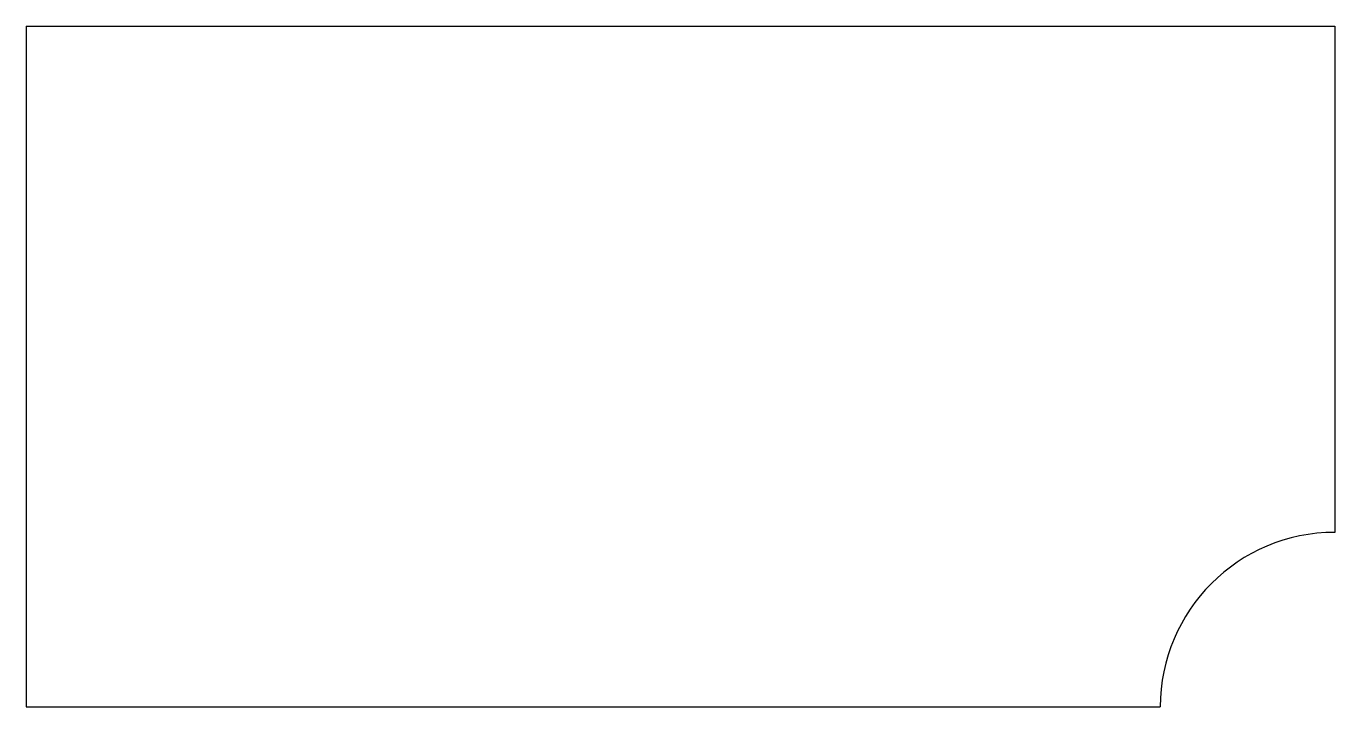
# Model space of a CAD drawing. Header units: millimetres. Extents: x 1463 to 1613, y 1726 to 1804.
import ezdxf

# ---------------------------------------------------------------- set-up
doc = ezdxf.new("R2010")
doc.units = ezdxf.units.MM

msp = doc.modelspace()

# ---------------------------------------------------------------- linework, layer by layer
for p, q in [((1462.8, 1803.66), (1612.8, 1803.66)), ((1462.8, 1803.66), (1462.8, 1725.66)), ((1612.8, 1803.66), (1612.8, 1745.66)), ((1462.8, 1725.66), (1592.8, 1725.66))]:
    msp.add_line(p, q)
msp.add_arc((1612.8, 1725.66), 20, 90, 180)

doc.saveas('drawing.dxf')
